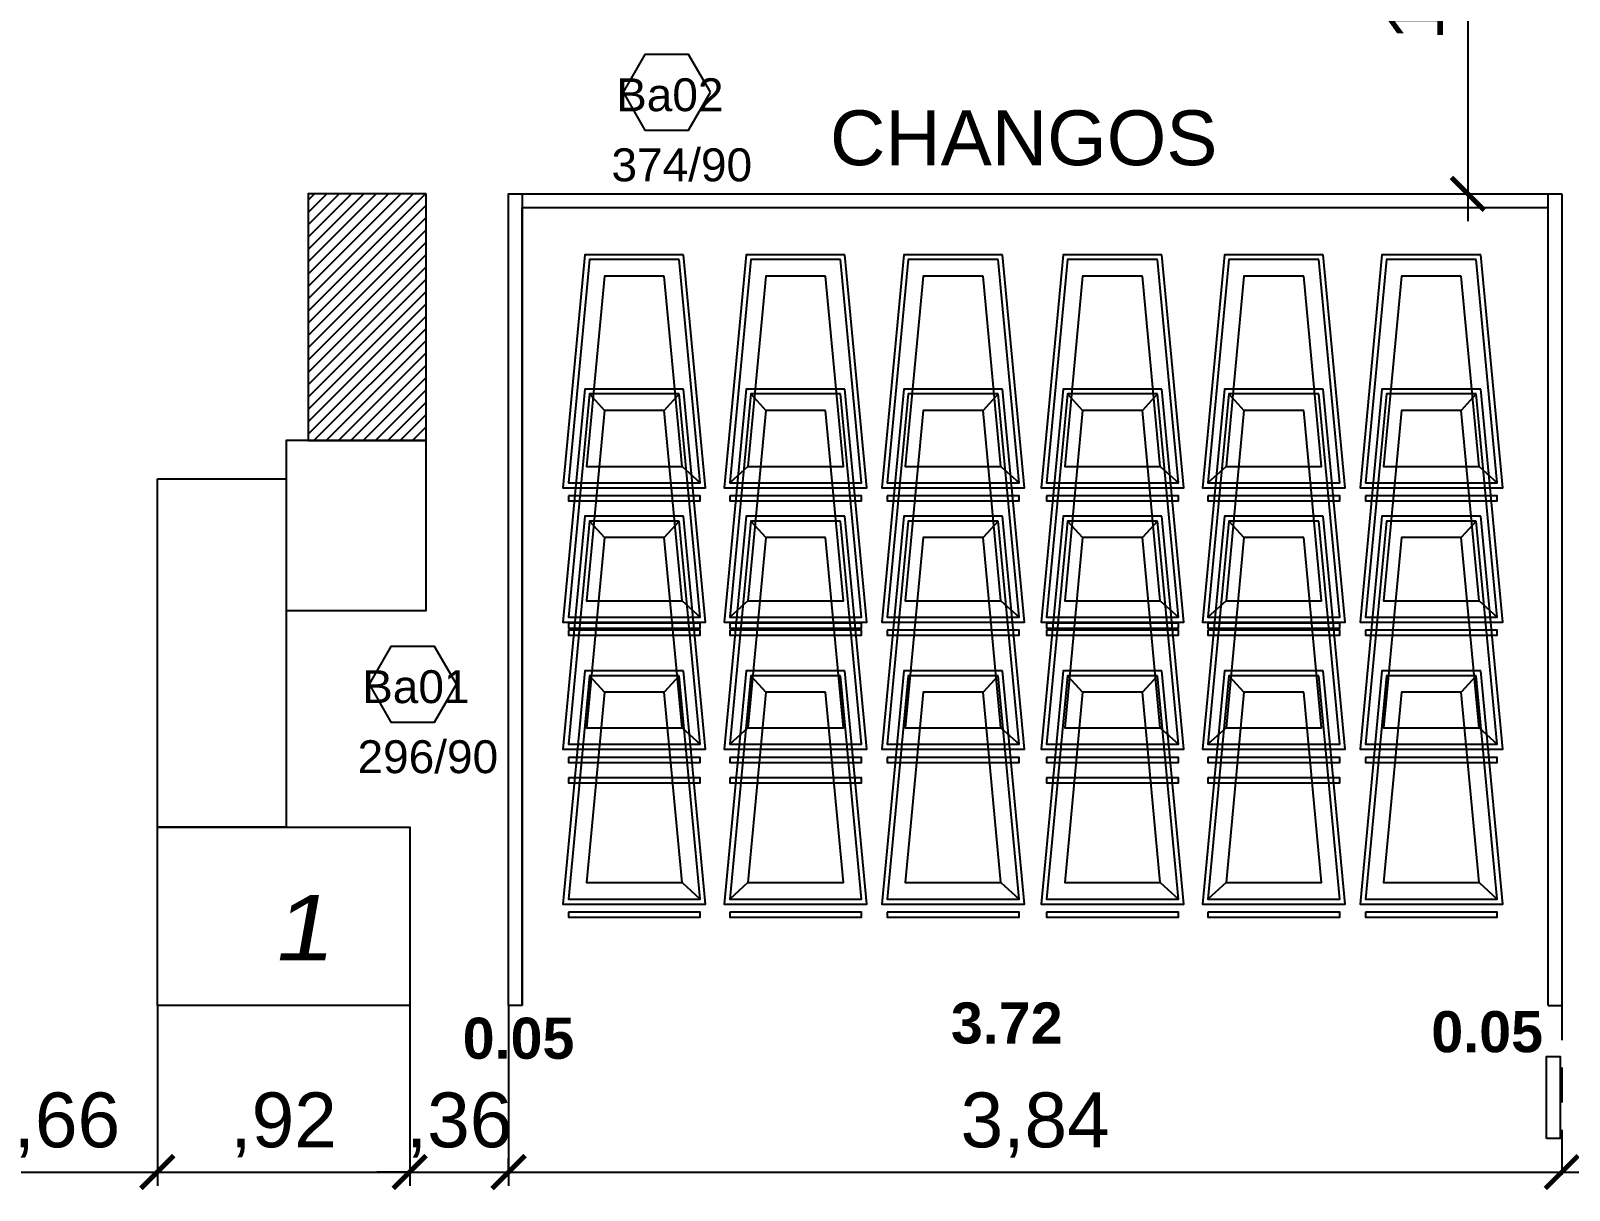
# Model space of a CAD drawing. Header units: metres. Extents: x 1166 to 1459, y -137 to 62.
# Drawn here: x 1294.48 to 1300.09, y -32.39 to -28.16 of the extents above; entities that cross this region are included whole.
import ezdxf

# ---------------------------------------------------------------- set-up
doc = ezdxf.new("R2010")
doc.units = ezdxf.units.M
doc.header["$LTSCALE"] = 0.508
doc.header["$PDMODE"] = 1
doc.header["$PDSIZE"] = -2
doc.linetypes.add('HIDDEN', pattern=[0.375, 0.25, -0.125])
doc.layers.get('0').update_dxf_attribs({"color": 9})
doc.layers.get('Defpoints').update_dxf_attribs({"color": 9})
for name, color, linetype in [('2-Desig-Carp', 9, 'Continuous'), ('2-texto', 9, 'Continuous'), ('4-carpinterias', 9, 'Continuous'), ('7-equipamiento', 9, 'Continuous'), ('8-cota equipam.', 9, 'Continuous'), ('8-cotas-100', 9, 'Continuous'), ('arq carpinterias', 9, 'Continuous')]:
    doc.layers.add(name, color=color, linetype=linetype)
doc.styles.add('ARIAL', font='arial.ttf', dxfattribs={"width": 1.15, "oblique": 10})
doc.styles.add('Helvetica (bold)', font='')
doc.styles.add('swiss', font='swissel.ttf')
doc.styles.get('Helvetica (bold)').set_extended_font_data('Helvetica', bold=True)
doc.dimstyles.new('dim-100', dxfattribs={"dimtxt": 0.2, "dimasz": 0.12, "dimexe": 0.05, "dimexo": 0, "dimgap": 0.05, "dimtad": 1, "dimzin": 4, "dimtxsty": 'swiss', "dimblk": 'ARCHTICK', "dimcen": 0.5, "dimdle": 0.1, "dimclrd": 256, "dimclre": 252, "dimclrt": 256, "dimadec": 0, "dimazin": 0, "dimtfac": 1, "dimtix": 1, "dimtmove": 2, "dimatfit": 3, "dimldrblk": 'OPEN30', "dimfxl": 0.05, "dimtolj": 1, "dimtzin": 0, "dimarcsym": 0})

# ---------------------------------------------------------------- blocks, each defined once
blk = doc.blocks.new('_ARCHTICK')
at = {"color": 0, "linetype": 'ByBlock', "const_width": 0.15}
blk.add_lwpolyline([(-0.5, -0.5), (0.5, 0.5)], dxfattribs=at)
blk = doc.blocks.new('*D58')
at = {"layer": '8-cotas-100', "color": 252, "linetype": 'Continuous', "lineweight": -2, "transparency": 16777216}
for p, q in [((1294.2836, -31.7171), (1294.2836, -32.375)), ((1294.9436, -31.7171), (1294.9436, -32.375))]:
    blk.add_line(p, q, dxfattribs=at)
at = {"layer": '8-cotas-100', "linetype": 'Continuous', "lineweight": -2, "transparency": 16777216}
blk.add_line((1294.1836, -32.325), (1295.0436, -32.325), dxfattribs=at)
at = {"layer": 'Defpoints', "color": 0, "linetype": 'Continuous', "transparency": 16777216}
for p in [(1294.2836, -31.7171), (1294.9436, -31.7171), (1294.9436, -32.325)]:
    blk.add_point(p, dxfattribs=at)
at = {"layer": '8-cotas-100', "linetype": 'Continuous', "lineweight": -2, "transparency": 16777216, "xscale": 0.12, "yscale": 0.12, "zscale": 0.12, "rotation": 180}
blk.add_blockref('_ARCHTICK', (1294.2836, -32.325), dxfattribs=at)
at = {"layer": '8-cotas-100', "linetype": 'Continuous', "lineweight": -2, "transparency": 16777216, "xscale": 0.12, "yscale": 0.12, "zscale": 0.12}
blk.add_blockref('_ARCHTICK', (1294.9436, -32.325), dxfattribs=at)
at = {"layer": '8-cotas-100', "linetype": 'Continuous', "lineweight": 0, "transparency": 16777216, "insert": (1294.6136, -32.1534), "char_height": 0.2, "attachment_point": 5, "style": 'swiss'}
blk.add_mtext('\\A1;,66', dxfattribs=at)
blk = doc.blocks.new('_Open30')
at = {"color": 0, "linetype": 'ByBlock', "lineweight": -2}
for p, q in [((-1, 0.268), (0, 0)), ((0, 0), (-1, -0.268)), ((0, 0), (-1, 0))]:
    blk.add_line(p, q, dxfattribs=at)
blk = doc.blocks.new('*D59')
at = {"layer": '8-cotas-100', "color": 252, "linetype": 'Continuous', "lineweight": -2, "transparency": 16777216}
for p, q in [((1294.9436, -31.7171), (1294.9436, -32.375)), ((1295.8636, -31.7171), (1295.8636, -32.375))]:
    blk.add_line(p, q, dxfattribs=at)
at = {"layer": '8-cotas-100', "linetype": 'Continuous', "lineweight": -2, "transparency": 16777216}
blk.add_line((1294.8436, -32.325), (1295.9636, -32.325), dxfattribs=at)
at = {"layer": 'Defpoints', "color": 0, "linetype": 'Continuous', "transparency": 16777216}
for p in [(1294.9436, -31.7171), (1295.8636, -31.7171), (1295.8636, -32.325)]:
    blk.add_point(p, dxfattribs=at)
at = {"layer": '8-cotas-100', "linetype": 'Continuous', "lineweight": -2, "transparency": 16777216, "xscale": 0.12, "yscale": 0.12, "zscale": 0.12, "rotation": 180}
blk.add_blockref('_ARCHTICK', (1294.9436, -32.325), dxfattribs=at)
at = {"layer": '8-cotas-100', "linetype": 'Continuous', "lineweight": -2, "transparency": 16777216, "xscale": 0.12, "yscale": 0.12, "zscale": 0.12}
blk.add_blockref('_ARCHTICK', (1295.8636, -32.325), dxfattribs=at)
at = {"layer": '8-cotas-100', "linetype": 'Continuous', "lineweight": 0, "transparency": 16777216, "insert": (1295.4036, -32.1533), "char_height": 0.2, "attachment_point": 5, "style": 'swiss'}
blk.add_mtext('\\A1;,92', dxfattribs=at)
blk = doc.blocks.new('*D60')
at = {"layer": '8-cotas-100', "color": 252, "linetype": 'Continuous', "lineweight": -2, "transparency": 16777216}
for p, q in [((1295.8636, -31.7171), (1295.8636, -32.375)), ((1296.2236, -31.7171), (1296.2236, -32.375))]:
    blk.add_line(p, q, dxfattribs=at)
at = {"layer": '8-cotas-100', "linetype": 'Continuous', "lineweight": -2, "transparency": 16777216}
for p, q in [((1295.8636, -32.325), (1295.7436, -32.325)), ((1295.8636, -32.325), (1296.2236, -32.325)), ((1296.2236, -32.325), (1296.3436, -32.325))]:
    blk.add_line(p, q, dxfattribs=at)
at = {"layer": 'Defpoints', "color": 0, "linetype": 'Continuous', "transparency": 16777216}
for p in [(1295.8636, -31.7171), (1296.2236, -31.7171), (1296.2236, -32.325)]:
    blk.add_point(p, dxfattribs=at)
at = {"layer": '8-cotas-100', "linetype": 'Continuous', "lineweight": -2, "transparency": 16777216, "xscale": 0.12, "yscale": 0.12, "zscale": 0.12}
blk.add_blockref('_ARCHTICK', (1295.8636, -32.325), dxfattribs=at)
at = {"layer": '8-cotas-100', "linetype": 'Continuous', "lineweight": -2, "transparency": 16777216, "xscale": 0.12, "yscale": 0.12, "zscale": 0.12, "rotation": 180}
blk.add_blockref('_ARCHTICK', (1296.2236, -32.325), dxfattribs=at)
at = {"layer": '8-cotas-100', "linetype": 'Continuous', "lineweight": 0, "transparency": 16777216, "insert": (1296.0436, -32.1534), "char_height": 0.2, "attachment_point": 5, "style": 'swiss'}
blk.add_mtext('\\A1;,36', dxfattribs=at)
blk = doc.blocks.new('*D151')
at = {"layer": '8-cotas-100', "linetype": 'Continuous', "lineweight": -2, "transparency": 16777216}
blk.add_line((1299.7213, -26.9971), (1299.7213, -28.8571), dxfattribs=at)
at = {"layer": '8-cotas-100', "color": 252, "linetype": 'HIDDEN', "lineweight": -2, "transparency": 16777216}
for p, q in [((1299.4736, -27.0971), (1299.7713, -27.0971)), ((1299.4736, -28.7571), (1299.7713, -28.7571))]:
    blk.add_line(p, q, dxfattribs=at)
at = {"layer": 'Defpoints', "color": 0, "linetype": 'Continuous', "transparency": 16777216}
for p in [(1299.4736, -27.0971), (1299.4736, -28.7571), (1299.7213, -28.7571)]:
    blk.add_point(p, dxfattribs=at)
at = {"layer": '8-cotas-100', "linetype": 'Continuous', "lineweight": -2, "transparency": 16777216, "xscale": 0.12, "yscale": 0.12, "zscale": 0.12}
for p, rotation in [((1299.7213, -27.0971), 90), ((1299.7213, -28.7571), 270)]:
    blk.add_blockref('_ARCHTICK', p, dxfattribs=dict(at, rotation=rotation))
at = {"layer": '8-cotas-100', "linetype": 'Continuous', "lineweight": 0, "transparency": 16777216, "insert": (1299.5497, -27.9271), "char_height": 0.2, "attachment_point": 5, "rotation": 90, "style": 'swiss'}
blk.add_mtext('\\A1;1,66', dxfattribs=at)
blk = doc.blocks.new('*D174')
at = {"layer": '8-cotas-100', "color": 252, "linetype": 'HIDDEN', "lineweight": -2, "transparency": 16777216}
for p, q in [((1300.0636, -32.2081), (1300.0636, -32.375)), ((1296.2236, -32.325), (1296.2236, -32.275))]:
    blk.add_line(p, q, dxfattribs=at)
at = {"layer": '8-cotas-100', "linetype": 'Continuous', "lineweight": -2, "transparency": 16777216}
blk.add_line((1296.1236, -32.325), (1300.1636, -32.325), dxfattribs=at)
at = {"layer": 'Defpoints', "color": 0, "linetype": 'Continuous', "transparency": 16777216}
for p in [(1300.0636, -32.2081), (1296.2236, -32.325), (1300.0636, -32.325)]:
    blk.add_point(p, dxfattribs=at)
at = {"layer": '8-cotas-100', "linetype": 'Continuous', "lineweight": -2, "transparency": 16777216, "xscale": 0.12, "yscale": 0.12, "zscale": 0.12, "rotation": 180}
blk.add_blockref('_ARCHTICK', (1296.2236, -32.325), dxfattribs=at)
at = {"layer": '8-cotas-100', "linetype": 'Continuous', "lineweight": -2, "transparency": 16777216, "xscale": 0.12, "yscale": 0.12, "zscale": 0.12}
blk.add_blockref('_ARCHTICK', (1300.0636, -32.325), dxfattribs=at)
at = {"layer": '8-cotas-100', "linetype": 'Continuous', "lineweight": 0, "transparency": 16777216, "insert": (1298.1436, -32.1534), "char_height": 0.2, "attachment_point": 5, "style": 'swiss'}
blk.add_mtext('\\A1;3,84', dxfattribs=at)
blk = doc.blocks.new('*D175')
at = {"layer": '8-cotas-100', "color": 252, "linetype": 'HIDDEN', "lineweight": -2, "transparency": 16777216}
for p, q in [((1300.0636, -31.7171), (1300.0636, -32.375)), ((1301.875, -31.7171), (1301.875, -32.375))]:
    blk.add_line(p, q, dxfattribs=at)
at = {"layer": '8-cotas-100', "linetype": 'Continuous', "lineweight": -2, "transparency": 16777216}
blk.add_line((1299.9636, -32.325), (1301.975, -32.325), dxfattribs=at)
at = {"layer": 'Defpoints', "color": 0, "linetype": 'Continuous', "transparency": 16777216}
for p in [(1300.0636, -31.7171), (1301.875, -31.7171), (1301.875, -32.325)]:
    blk.add_point(p, dxfattribs=at)
at = {"layer": '8-cotas-100', "linetype": 'Continuous', "lineweight": -2, "transparency": 16777216, "xscale": 0.12, "yscale": 0.12, "zscale": 0.12, "rotation": 180}
blk.add_blockref('_ARCHTICK', (1300.0636, -32.325), dxfattribs=at)
at = {"layer": '8-cotas-100', "linetype": 'Continuous', "lineweight": -2, "transparency": 16777216, "xscale": 0.12, "yscale": 0.12, "zscale": 0.12}
blk.add_blockref('_ARCHTICK', (1301.875, -32.325), dxfattribs=at)
at = {"layer": '8-cotas-100', "linetype": 'Continuous', "lineweight": 0, "transparency": 16777216, "insert": (1300.9693, -32.1534), "char_height": 0.2, "attachment_point": 5, "style": 'swiss'}
blk.add_mtext('\\A1;1,81', dxfattribs=at)

msp = doc.modelspace()

# ---------------------------------------------------------------- hatches: boundary and pattern name
at = {"layer": '7-equipamiento'}
h = msp.add_hatch(dxfattribs=at)
h.set_pattern_fill('ANSI31', color=256, scale=0.01)
h.paths.add_polyline_path([(1284.9036, -28.7571), (1284.4729, -28.7571), (1284.4729, -29.6571), (1284.9036, -29.6571)])
h.paths.add_polyline_path([(1286.4436, -28.7571), (1286.0129, -28.7571), (1286.0129, -29.6571), (1286.4436, -29.6571)])
h.paths.add_polyline_path([(1288.0236, -28.7571), (1287.5929, -28.7571), (1287.5929, -29.6571), (1288.0236, -29.6571)])
h.paths.add_polyline_path([(1289.6036, -28.7571), (1289.1729, -28.7571), (1289.1729, -29.6571), (1289.6036, -29.6571)])
h.paths.add_polyline_path([(1291.1836, -28.7571), (1290.7529, -28.7571), (1290.7529, -29.6571), (1291.1836, -29.6571)])
h.paths.add_polyline_path([(1292.7636, -28.7571), (1292.3329, -28.7571), (1292.3329, -29.6571), (1292.7636, -29.6571)])
h.paths.add_polyline_path([(1294.3436, -28.7571), (1293.9129, -28.7571), (1293.9129, -29.6571), (1294.3436, -29.6571)])
h.paths.add_polyline_path([(1295.9236, -28.7571), (1295.4929, -28.7571), (1295.4929, -29.6571), (1295.9236, -29.6571)])

# ---------------------------------------------------------------- linework, layer by layer
at = {"layer": '4-carpinterias', "flags": 128}
msp.add_lwpolyline([(1300.0074, -32.2032), (1300.0074, -31.9032), (1300.0574, -31.9032), (1300.0574, -32.2032), (1300.0074, -32.2032)], dxfattribs=at)
at = {"layer": '7-equipamiento'}
for p, q in [((1296.2236, -28.7571), (1300.0636, -28.7571)), ((1296.2236, -31.7171), (1296.2236, -28.7571)), ((1296.2736, -28.8071), (1300.0136, -28.8071)), ((1296.2736, -31.7171), (1296.2736, -28.8071)), ((1296.5185, -29.4873), (1296.5731, -29.5473)), ((1296.8457, -29.4873), (1296.7911, -29.5473)), ((1297.1067, -29.4873), (1297.1613, -29.5473)), ((1298.0082, -29.4873), (1297.9536, -29.5473)), ((1298.262, -29.4873), (1298.3166, -29.5473)), ((1298.5892, -29.4873), (1298.5346, -29.5473)), ((1298.8502, -29.4873), (1298.9048, -29.5473)), ((1299.7517, -29.4873), (1299.6971, -29.5473)), ((1296.8564, -29.7514), (1296.9223, -29.8114)), ((1297.096, -29.7514), (1297.0301, -29.8114)), ((1298.0189, -29.7514), (1298.0848, -29.8114)), ((1298.5999, -29.7514), (1298.6659, -29.8114)), ((1298.8395, -29.7514), (1298.7736, -29.8114)), ((1299.7624, -29.7514), (1299.8283, -29.8114)), ((1296.5185, -29.951), (1296.5731, -30.011)), ((1296.8457, -29.951), (1296.7911, -30.011)), ((1297.1067, -29.951), (1297.1613, -30.011)), ((1298.0082, -29.951), (1297.9536, -30.011)), ((1298.262, -29.951), (1298.3166, -30.011)), ((1298.5892, -29.951), (1298.5346, -30.011)), ((1298.8502, -29.951), (1298.9048, -30.011)), ((1299.7517, -29.951), (1299.6971, -30.011)), ((1296.8564, -30.2413), (1296.9223, -30.3013)), ((1297.096, -30.2413), (1297.0301, -30.3013)), ((1298.0189, -30.2413), (1298.0848, -30.3013)), ((1298.5999, -30.2413), (1298.6659, -30.3013)), ((1298.8395, -30.2413), (1298.7736, -30.3013)), ((1299.7624, -30.2413), (1299.8283, -30.3013)), ((1296.5185, -30.5154), (1296.5731, -30.5754)), ((1296.8457, -30.5154), (1296.7911, -30.5754)), ((1297.1067, -30.5154), (1297.1613, -30.5754)), ((1298.0082, -30.5154), (1297.9536, -30.5754)), ((1298.262, -30.5154), (1298.3166, -30.5754)), ((1298.5892, -30.5154), (1298.5346, -30.5754)), ((1298.8502, -30.5154), (1298.9048, -30.5754)), ((1299.7517, -30.5154), (1299.6971, -30.5754)), ((1296.8564, -30.705), (1296.9223, -30.765)), ((1297.096, -30.705), (1297.0301, -30.765)), ((1298.0189, -30.705), (1298.0848, -30.765)), ((1298.5999, -30.705), (1298.6659, -30.765)), ((1298.8395, -30.705), (1298.7736, -30.765)), ((1299.7624, -30.705), (1299.8283, -30.765)), ((1296.8564, -31.2694), (1296.9223, -31.3294)), ((1297.096, -31.2694), (1297.0301, -31.3294)), ((1298.0189, -31.2694), (1298.0848, -31.3294)), ((1298.5999, -31.2694), (1298.6659, -31.3294)), ((1298.8395, -31.2694), (1298.7736, -31.3294)), ((1299.7624, -31.2694), (1299.8283, -31.3294)), ((1300.0136, -31.7171), (1300.0636, -31.7171))]:
    msp.add_line(p, q, dxfattribs=at)
for points in [[(1295.9236, -28.7571), (1295.4929, -28.7571), (1295.4929, -29.6571), (1295.9236, -29.6571)], [(1296.2736, -31.7171), (1296.2236, -31.7171), (1296.2236, -28.7571), (1296.2736, -28.7571)], [(1296.8457, -28.9974), (1296.5185, -28.9974), (1296.4419, -29.8114), (1296.9223, -29.8114)], [(1297.4339, -28.9974), (1297.1067, -28.9974), (1297.0301, -29.8114), (1297.5105, -29.8114)], [(1298.0082, -28.9974), (1297.6809, -28.9974), (1297.6043, -29.8114), (1298.0848, -29.8114)], [(1298.5892, -28.9974), (1298.262, -28.9974), (1298.1854, -29.8114), (1298.6659, -29.8114)], [(1299.1775, -28.9974), (1298.8502, -28.9974), (1298.7736, -29.8114), (1299.2541, -29.8114)], [(1299.7517, -28.9974), (1299.4245, -28.9974), (1299.3479, -29.8114), (1299.8283, -29.8114)], [(1296.7911, -29.0574), (1296.5731, -29.0574), (1296.5078, -29.7514), (1296.8564, -29.7514)], [(1297.3793, -29.0574), (1297.1613, -29.0574), (1297.096, -29.7514), (1297.4446, -29.7514)], [(1297.9536, -29.0574), (1297.7356, -29.0574), (1297.6702, -29.7514), (1298.0189, -29.7514)], [(1298.5346, -29.0574), (1298.3166, -29.0574), (1298.2513, -29.7514), (1298.5999, -29.7514)], [(1299.1228, -29.0574), (1298.9048, -29.0574), (1298.8395, -29.7514), (1299.1882, -29.7514)], [(1299.6971, -29.0574), (1299.4791, -29.0574), (1299.4138, -29.7514), (1299.7624, -29.7514)], [(1296.8457, -29.4873), (1296.5185, -29.4873), (1296.4419, -30.3013), (1296.9223, -30.3013)], [(1297.4339, -29.4873), (1297.1067, -29.4873), (1297.0301, -30.3013), (1297.5105, -30.3013)], [(1298.0082, -29.4873), (1297.6809, -29.4873), (1297.6043, -30.3013), (1298.0848, -30.3013)], [(1298.5892, -29.4873), (1298.262, -29.4873), (1298.1854, -30.3013), (1298.6659, -30.3013)], [(1299.1775, -29.4873), (1298.8502, -29.4873), (1298.7736, -30.3013), (1299.2541, -30.3013)], [(1299.7517, -29.4873), (1299.4245, -29.4873), (1299.3479, -30.3013), (1299.8283, -30.3013)], [(1296.7911, -29.5473), (1296.5731, -29.5473), (1296.5078, -30.2413), (1296.8564, -30.2413)], [(1297.3793, -29.5473), (1297.1613, -29.5473), (1297.096, -30.2413), (1297.4446, -30.2413)], [(1297.9536, -29.5473), (1297.7356, -29.5473), (1297.6702, -30.2413), (1298.0189, -30.2413)], [(1298.5346, -29.5473), (1298.3166, -29.5473), (1298.2513, -30.2413), (1298.5999, -30.2413)], [(1299.1228, -29.5473), (1298.9048, -29.5473), (1298.8395, -30.2413), (1299.1882, -30.2413)], [(1299.6971, -29.5473), (1299.4791, -29.5473), (1299.4138, -30.2413), (1299.7624, -30.2413)], [(1296.4419, -29.8593), (1296.4419, -29.8773), (1296.9223, -29.8773), (1296.9223, -29.8593)], [(1297.0301, -29.8593), (1297.0301, -29.8773), (1297.5105, -29.8773), (1297.5105, -29.8593)], [(1297.6043, -29.8593), (1297.6043, -29.8773), (1298.0848, -29.8773), (1298.0848, -29.8593)], [(1298.1854, -29.8593), (1298.1854, -29.8773), (1298.6659, -29.8773), (1298.6659, -29.8593)], [(1298.7736, -29.8593), (1298.7736, -29.8773), (1299.2541, -29.8773), (1299.2541, -29.8593)], [(1299.3479, -29.8593), (1299.3479, -29.8773), (1299.8283, -29.8773), (1299.8283, -29.8593)], [(1296.8457, -29.951), (1296.5185, -29.951), (1296.4419, -30.765), (1296.9223, -30.765)], [(1297.4339, -29.951), (1297.1067, -29.951), (1297.0301, -30.765), (1297.5105, -30.765)], [(1298.0082, -29.951), (1297.6809, -29.951), (1297.6043, -30.765), (1298.0848, -30.765)], [(1298.5892, -29.951), (1298.262, -29.951), (1298.1854, -30.765), (1298.6659, -30.765)], [(1299.1775, -29.951), (1298.8502, -29.951), (1298.7736, -30.765), (1299.2541, -30.765)], [(1299.7517, -29.951), (1299.4245, -29.951), (1299.3479, -30.765), (1299.8283, -30.765)], [(1296.7911, -30.011), (1296.5731, -30.011), (1296.5078, -30.705), (1296.8564, -30.705)], [(1297.3793, -30.011), (1297.1613, -30.011), (1297.096, -30.705), (1297.4446, -30.705)], [(1297.9536, -30.011), (1297.7356, -30.011), (1297.6702, -30.705), (1298.0189, -30.705)], [(1298.5346, -30.011), (1298.3166, -30.011), (1298.2513, -30.705), (1298.5999, -30.705)], [(1299.1228, -30.011), (1298.9048, -30.011), (1298.8395, -30.705), (1299.1882, -30.705)], [(1299.6971, -30.011), (1299.4791, -30.011), (1299.4138, -30.705), (1299.7624, -30.705)], [(1296.4419, -30.3229), (1296.4419, -30.3409), (1296.9223, -30.3409), (1296.9223, -30.3229)], [(1297.0301, -30.3229), (1297.0301, -30.3409), (1297.5105, -30.3409), (1297.5105, -30.3229)], [(1298.1854, -30.3229), (1298.1854, -30.3409), (1298.6659, -30.3409), (1298.6659, -30.3229)], [(1298.7736, -30.3229), (1298.7736, -30.3409), (1299.2541, -30.3409), (1299.2541, -30.3229)], [(1296.4419, -30.3492), (1296.4419, -30.3672), (1296.9223, -30.3672), (1296.9223, -30.3492)], [(1297.0301, -30.3492), (1297.0301, -30.3672), (1297.5105, -30.3672), (1297.5105, -30.3492)], [(1297.6043, -30.3492), (1297.6043, -30.3672), (1298.0848, -30.3672), (1298.0848, -30.3492)], [(1298.1854, -30.3492), (1298.1854, -30.3672), (1298.6659, -30.3672), (1298.6659, -30.3492)], [(1298.7736, -30.3492), (1298.7736, -30.3672), (1299.2541, -30.3672), (1299.2541, -30.3492)], [(1299.3479, -30.3492), (1299.3479, -30.3672), (1299.8283, -30.3672), (1299.8283, -30.3492)], [(1296.8457, -30.5154), (1296.5185, -30.5154), (1296.4419, -31.3294), (1296.9223, -31.3294)], [(1297.4339, -30.5154), (1297.1067, -30.5154), (1297.0301, -31.3294), (1297.5105, -31.3294)], [(1298.0082, -30.5154), (1297.6809, -30.5154), (1297.6043, -31.3294), (1298.0848, -31.3294)], [(1298.5892, -30.5154), (1298.262, -30.5154), (1298.1854, -31.3294), (1298.6659, -31.3294)], [(1299.1775, -30.5154), (1298.8502, -30.5154), (1298.7736, -31.3294), (1299.2541, -31.3294)], [(1299.7517, -30.5154), (1299.4245, -30.5154), (1299.3479, -31.3294), (1299.8283, -31.3294)], [(1296.7911, -30.5754), (1296.5731, -30.5754), (1296.5078, -31.2694), (1296.8564, -31.2694)], [(1297.3793, -30.5754), (1297.1613, -30.5754), (1297.096, -31.2694), (1297.4446, -31.2694)], [(1297.9536, -30.5754), (1297.7356, -30.5754), (1297.6702, -31.2694), (1298.0189, -31.2694)], [(1298.5346, -30.5754), (1298.3166, -30.5754), (1298.2513, -31.2694), (1298.5999, -31.2694)], [(1299.1228, -30.5754), (1298.9048, -30.5754), (1298.8395, -31.2694), (1299.1882, -31.2694)], [(1299.6971, -30.5754), (1299.4791, -30.5754), (1299.4138, -31.2694), (1299.7624, -31.2694)], [(1296.4419, -30.8129), (1296.4419, -30.8309), (1296.9223, -30.8309), (1296.9223, -30.8129)], [(1297.0301, -30.8129), (1297.0301, -30.8309), (1297.5105, -30.8309), (1297.5105, -30.8129)], [(1297.6043, -30.8129), (1297.6043, -30.8309), (1298.0848, -30.8309), (1298.0848, -30.8129)], [(1298.1854, -30.8129), (1298.1854, -30.8309), (1298.6659, -30.8309), (1298.6659, -30.8129)], [(1298.7736, -30.8129), (1298.7736, -30.8309), (1299.2541, -30.8309), (1299.2541, -30.8129)], [(1299.3479, -30.8129), (1299.3479, -30.8309), (1299.8283, -30.8309), (1299.8283, -30.8129)], [(1296.4419, -30.8873), (1296.4419, -30.9053), (1296.9223, -30.9053), (1296.9223, -30.8873)], [(1297.0301, -30.8873), (1297.0301, -30.9053), (1297.5105, -30.9053), (1297.5105, -30.8873)], [(1298.1854, -30.8873), (1298.1854, -30.9053), (1298.6659, -30.9053), (1298.6659, -30.8873)], [(1298.7736, -30.8873), (1298.7736, -30.9053), (1299.2541, -30.9053), (1299.2541, -30.8873)], [(1296.4419, -31.3773), (1296.4419, -31.3953), (1296.9223, -31.3953), (1296.9223, -31.3773)], [(1297.0301, -31.3773), (1297.0301, -31.3953), (1297.5105, -31.3953), (1297.5105, -31.3773)], [(1297.6043, -31.3773), (1297.6043, -31.3953), (1298.0848, -31.3953), (1298.0848, -31.3773)], [(1298.1854, -31.3773), (1298.1854, -31.3953), (1298.6659, -31.3953), (1298.6659, -31.3773)], [(1298.7736, -31.3773), (1298.7736, -31.3953), (1299.2541, -31.3953), (1299.2541, -31.3773)], [(1299.3479, -31.3773), (1299.3479, -31.3953), (1299.8283, -31.3953), (1299.8283, -31.3773)]]:
    msp.add_lwpolyline(points, close=True, dxfattribs=at)
at = {"layer": '7-equipamiento', "flags": 128}
for points in [[(1300.0136, -31.7171), (1300.0136, -28.7571)], [(1300.0636, -28.7571), (1300.0636, -31.7171)]]:
    msp.add_lwpolyline(points, dxfattribs=at)
at = {"layer": '7-equipamiento'}
for points in [[(1296.8621, -28.9794), (1296.5021, -28.9794), (1296.4221, -29.8294), (1296.9421, -29.8294), (1296.8621, -28.9794)], [(1297.4503, -28.9794), (1297.0903, -28.9794), (1297.0103, -29.8294), (1297.5303, -29.8294), (1297.4503, -28.9794)], [(1298.0246, -28.9794), (1297.6646, -28.9794), (1297.5846, -29.8294), (1298.1046, -29.8294), (1298.0246, -28.9794)], [(1298.6056, -28.9794), (1298.2456, -28.9794), (1298.1656, -29.8294), (1298.6856, -29.8294), (1298.6056, -28.9794)], [(1299.1938, -28.9794), (1298.8338, -28.9794), (1298.7538, -29.8294), (1299.2738, -29.8294), (1299.1938, -28.9794)], [(1299.7681, -28.9794), (1299.4081, -28.9794), (1299.3281, -29.8294), (1299.8481, -29.8294), (1299.7681, -28.9794)], [(1296.8621, -29.4693), (1296.5021, -29.4693), (1296.4221, -30.3193), (1296.9421, -30.3193), (1296.8621, -29.4693)], [(1297.4503, -29.4693), (1297.0903, -29.4693), (1297.0103, -30.3193), (1297.5303, -30.3193), (1297.4503, -29.4693)], [(1298.0246, -29.4693), (1297.6646, -29.4693), (1297.5846, -30.3193), (1298.1046, -30.3193), (1298.0246, -29.4693)], [(1298.6056, -29.4693), (1298.2456, -29.4693), (1298.1656, -30.3193), (1298.6856, -30.3193), (1298.6056, -29.4693)], [(1299.1938, -29.4693), (1298.8338, -29.4693), (1298.7538, -30.3193), (1299.2738, -30.3193), (1299.1938, -29.4693)], [(1299.7681, -29.4693), (1299.4081, -29.4693), (1299.3281, -30.3193), (1299.8481, -30.3193), (1299.7681, -29.4693)], [(1296.8621, -29.933), (1296.5021, -29.933), (1296.4221, -30.783), (1296.9421, -30.783), (1296.8621, -29.933)], [(1297.4503, -29.933), (1297.0903, -29.933), (1297.0103, -30.783), (1297.5303, -30.783), (1297.4503, -29.933)], [(1298.0246, -29.933), (1297.6646, -29.933), (1297.5846, -30.783), (1298.1046, -30.783), (1298.0246, -29.933)], [(1298.6056, -29.933), (1298.2456, -29.933), (1298.1656, -30.783), (1298.6856, -30.783), (1298.6056, -29.933)], [(1299.1938, -29.933), (1298.8338, -29.933), (1298.7538, -30.783), (1299.2738, -30.783), (1299.1938, -29.933)], [(1299.7681, -29.933), (1299.4081, -29.933), (1299.3281, -30.783), (1299.8481, -30.783), (1299.7681, -29.933)], [(1296.8621, -30.4974), (1296.5021, -30.4974), (1296.4221, -31.3474), (1296.9421, -31.3474), (1296.8621, -30.4974)], [(1297.4503, -30.4974), (1297.0903, -30.4974), (1297.0103, -31.3474), (1297.5303, -31.3474), (1297.4503, -30.4974)], [(1298.0246, -30.4974), (1297.6646, -30.4974), (1297.5846, -31.3474), (1298.1046, -31.3474), (1298.0246, -30.4974)], [(1298.6056, -30.4974), (1298.2456, -30.4974), (1298.1656, -31.3474), (1298.6856, -31.3474), (1298.6056, -30.4974)], [(1299.1938, -30.4974), (1298.8338, -30.4974), (1298.7538, -31.3474), (1299.2738, -31.3474), (1299.1938, -30.4974)], [(1299.7681, -30.4974), (1299.4081, -30.4974), (1299.3281, -31.3474), (1299.8481, -31.3474), (1299.7681, -30.4974)]]:
    msp.add_lwpolyline(points, dxfattribs=at)
at = {"layer": '7-equipamiento', "flags": 128}
for points in [[(1295.4136, -30.2771), (1295.9236, -30.2771), (1295.9236, -29.6571), (1295.4136, -29.6571)], [(1294.9436, -29.7971), (1295.4136, -29.7971), (1295.4136, -31.0671), (1294.9436, -31.0671)], [(1294.9436, -31.0671), (1295.8636, -31.0671), (1295.8636, -31.7171), (1294.9436, -31.7171)]]:
    msp.add_lwpolyline(points, close=True, dxfattribs=at)
at = {"layer": 'arq carpinterias'}
for points in [[(1296.9599, -28.3871), (1296.8802, -28.249), (1296.7208, -28.249), (1296.6411, -28.3871), (1296.7208, -28.5251), (1296.8802, -28.5251)], [(1296.034, -30.5457), (1295.9543, -30.4077), (1295.7949, -30.4077), (1295.7152, -30.5457), (1295.7949, -30.6838), (1295.9543, -30.6838)]]:
    msp.add_lwpolyline(points, close=True, dxfattribs=at)

# ---------------------------------------------------------------- texts
at = {"layer": '2-Desig-Carp', "char_height": 0.12, "width": 5.113846, "attachment_point": 3, "style": 'swiss'}
for s, insert in [('Ba02', (1297.0074, -28.336)), ('\\pi-0.36,l0.48,t0.48;{\\fArial|b0|i0|c0|p34;374/90}', (1297.1117, -28.5916)), ('Ba01', (1296.0815, -30.4947)), ('\\pi-0.36,l0.48,t0.48;{\\fArial|b0|i0|c0|p34;296/90}', (1296.1859, -30.7502))]:
    msp.add_mtext(s, dxfattribs=dict(at, insert=insert))
at = {"layer": '2-texto', "insert": (1271.0387, -28.453), "char_height": 0.2, "width": 54.0984, "attachment_point": 1, "style": 'swiss'}
msp.add_mtext('\\pi26.357;{\\fArial|b0|i0|c0|p34;CHANGOS}', dxfattribs=at)
at = {"layer": '7-equipamiento', "insert": (1295.3603, -31.3143), "char_height": 0.2387, "attachment_point": 1, "line_spacing_factor": 0.843168, "style": 'ARIAL'}
msp.add_mtext('1', dxfattribs=at)
at = {"layer": '8-cota equipam.', "lineweight": 0, "style": 'Helvetica (bold)'}
for s, p in [('3.72', (1297.8363, -31.8562)), ('0.05', (1299.5879, -31.888)), ('0.05', (1296.0565, -31.9119))]:
    msp.add_text(s, height=0.14985, dxfattribs=at).set_placement(p)

# ---------------------------------------------------------------- dimensions: what is measured, and where the dimension line sits
at = {"layer": '8-cotas-100', "linetype": 'Continuous', "lineweight": 0}
dim = msp.add_linear_dim(base=(1299.7213, -28.7571), p1=(1299.4736, -27.0971), p2=(1299.4736, -28.7571), angle=90, dimstyle='dim-100', dxfattribs=at)
dim.commit()
dim.dimension.update_dxf_attribs({"geometry": '*D151', "text_midpoint": (1299.5497, -27.9271)})
for base, p1, p2, picture, middle in [((1294.9436, -32.325), (1294.2836, -31.7171), (1294.9436, -31.7171), '*D58', (1294.6136, -32.1534)), ((1295.8636, -32.325), (1294.9436, -31.7171), (1295.8636, -31.7171), '*D59', (1295.4036, -32.1533)), ((1296.2236, -32.325), (1295.8636, -31.7171), (1296.2236, -31.7171), '*D60', (1296.0436, -32.1534)), ((1301.875, -32.325), (1300.0636, -31.7171), (1301.875, -31.7171), '*D175', (1300.9693, -32.1534)), ((1300.0636, -32.325), (1296.2236, -32.325), (1300.0636, -32.2081), '*D174', (1298.1436, -32.1534))]:
    dim = msp.add_linear_dim(base=base, p1=p1, p2=p2, dimstyle='dim-100', dxfattribs=at)
    dim.commit()
    dim.dimension.update_dxf_attribs({"geometry": picture, "text_midpoint": middle})

doc.saveas('drawing.dxf')
